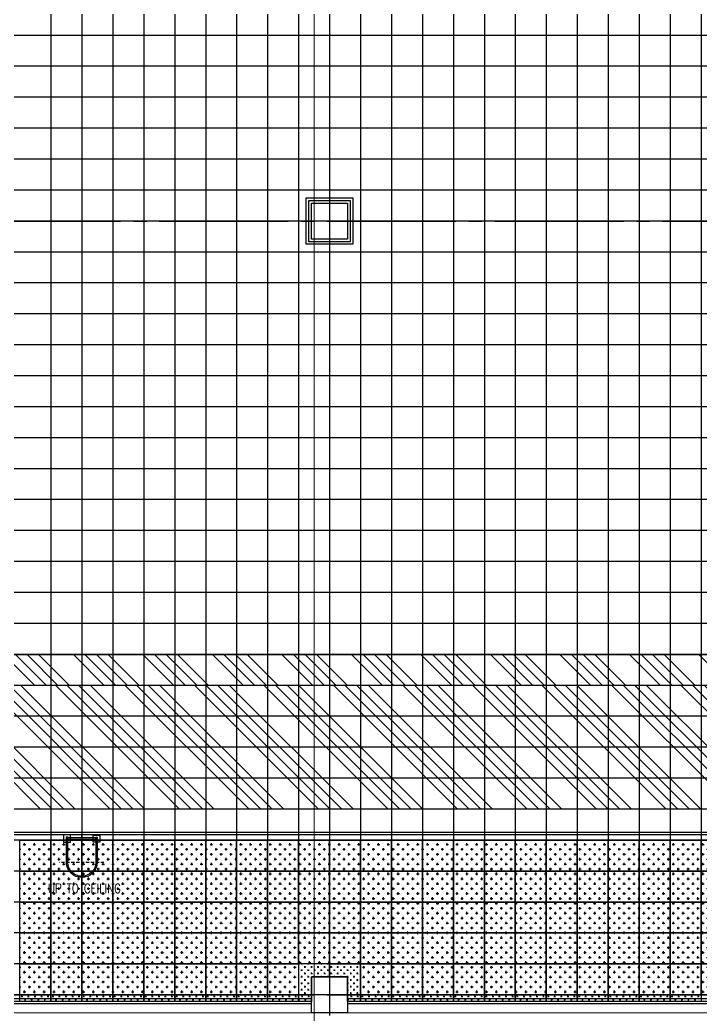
# Model space of a CAD drawing. Header units: millimetres. Extents: x -960 to 41501, y -1010 to 11880.
# Drawn here: x 8760 to 10080, y -39 to 1890 of the extents above; entities that cross this region are included whole.
import ezdxf
from ezdxf.enums import TextEntityAlignment as Align

# ---------------------------------------------------------------- set-up
doc = ezdxf.new("R2010")
doc.units = ezdxf.units.MM
doc.header["$LTSCALE"] = 100
doc.linetypes.add('188K-SM-03-F10-ARCH-PA-Y2257103$0$18P6-SM-03-C40-ARCH-PA-Y2211058$0$DASHED', pattern=[19.05, 12.7, -6.35])
doc.linetypes.add('X-S-FAB-L10$0$COL-CEN-LIN', pattern=[3.25, 2.5, -0.25, 0.25, -0.25])
for name, color, linetype in [('0-XREF', 7, 'Continuous'), ('188K-SM-03-F10-ARCH-PA-Y2257103$0$K-0-TXT-高度', 53, 'Continuous'), ('188K-SM-03-F10-ARCH-PA-Y2257103$0$K-P-LAD-420', 53, 'Continuous'), ('188K-SM-03-F10-ARCH-PA-Y2257103$0$K-P1S-4.2-單抗', 53, 'Continuous'), ('188K-SM-03-F10-ARCH-PA-Y2257103$0$K-岩棉 2hr 7.5-非抗', 53, 'Continuous'), ('188K-SM-03-F10-ARCH-RF-Y2257103$0$K-RF-0.55', 191, 'Continuous'), ('188K-SM-03-F10-ARCH-RF-Y2257103$0$K-RF-0.55-AREA', 6, 'Continuous'), ('188K-SM-03-F10-ARCH-RF-Y2257103$0$K-RF-動線-1500', 5, 'Continuous'), ('188K-SM-03-F10-ARCH-RF-Y2257103$0$K-RF-動線-1500-預降', 14, 'Continuous'), ('188K-SM-03-F10-ARCH-RF-Y2257103$0$K-格柵-不定尺', 80, 'Continuous'), ('188K-SM-03-F10-ARCH-RF-Y2257103$0$K-格柵-整', 30, 'Continuous'), ('X-S-FAB-L10$0$0-DIM-TXT', 8, 'Continuous'), ('X-S-FAB-L10$0$A-WALL-EX', 8, 'Continuous'), ('X-S-FAB-L10$0$BLOCK', 8, 'Continuous'), ('X-S-FAB-L10$0$CCL', 8, 'X-S-FAB-L10$0$COL-CEN-LIN'), ('X-S-FAB-L10$0$COL-S', 8, 'Continuous'), ('X-S-FAB-L10$0$S-FNDN', 8, 'Continuous')]:
    doc.layers.add(name, color=color, linetype=linetype)
doc.styles.add('188K-SM-03-F10-ARCH-PA-Y2257103$0$18P2-XFDP10$0$AA-TXT', font='simplex.shx', dxfattribs={"width": 0.8, "bigfont": 'chineset.shx'})
doc.styles.add('X-S-FAB-L10$0$CHINA', font='simplex.shx', dxfattribs={"width": 0.75, "bigfont": 'chineset.shx'})
doc.styles.add('X-S-FAB-L10$0$Standard', font='', dxfattribs={"width": 0.8})
doc.styles.add('X-S-FAB-L10$0$TG_NOTE_TEXT', font='simplex.shx', dxfattribs={"width": 0.75, "bigfont": 'chineset.shx'})
doc.styles.get('X-S-FAB-L10$0$Standard').set_extended_font_data('Microsoft JhengHei')
pattern_1 = [(0, (6720, -8950), (6.35, 6.35), [3.175, -9.525]), (90, (6721.5874, -8951.5875), (-6.35, 6.35), [3.175, -9.525])]

# ---------------------------------------------------------------- blocks, each defined once
blk = doc.blocks.new('X-S-FAB-L10$0$FAB2-L05')
at = {"layer": 'X-S-FAB-L10$0$CCL'}
for p, q in [((-16800, 11005), (-16800, 0)), ((-26880, 2220), (1210, 2220)), ((-26880, 720), (1210, 720))]:
    blk.add_line(p, q, dxfattribs=at)
at = {"layer": 'X-S-FAB-L10$0$COL-S'}
for points in [[(-16835, 2255), (-16765, 2255), (-16765, 2185), (-16835, 2185)], [(-16835, 755), (-16765, 755), (-16765, 685), (-16835, 685)]]:
    blk.add_lwpolyline(points, close=True, dxfattribs=at)
blk = doc.blocks.new('X-S-FAB-L10')
at = {"layer": 'X-S-FAB-L10$0$A-WALL-EX', "lineweight": 0, "flags": 128}
blk.add_lwpolyline([(12673.5, -35), (7705, -35)], dxfattribs=at)
at = {"layer": 'X-S-FAB-L10$0$COL-S'}
for p, q in [((9325, 1535), (9395, 1535)), ((9325, 1465), (9325, 1535)), ((9395, 1535), (9395, 1465)), ((9395, 1465), (9325, 1465)), ((9325, 35), (9395, 35)), ((9325, -35), (9325, 35)), ((9395, 35), (9395, -35)), ((9395, -35), (9325, -35))]:
    blk.add_line(p, q, dxfattribs=at)
at = {"layer": 'X-S-FAB-L10$0$S-FNDN', "lineweight": 0, "flags": 128}
for points in [[(11935, 9055), (4350, 9055), (4350, 7470), (9330, 7470), (9330, -55), (11935, -55), (11935, 4530), (11070, 4530), (11070, 5003), (11935, 5003)], [(4350, 7470), (1830, 7470), (1830, 1500), (1812.5, 1500), (1812.5, -55), (9330, -55), (9330, 7470)]]:
    blk.add_lwpolyline(points, close=True, dxfattribs=at)
at = {"layer": 'X-S-FAB-L10$0$BLOCK'}
blk.add_blockref('X-S-FAB-L10$0$FAB2-L05', (26160, -720), dxfattribs=at)
at = {"style": 'X-S-FAB-L10$0$TG_NOTE_TEXT', "width": 0.5, "flags": 1}
for p in [(7463.3, 9020), (18268.3, 8649), (11197.8, 4800.2), (16485.8, 4800.2), (25420.3, 2635), (13360, 320, 0), (7463.3, -33.3)]:
    blk.add_attdef('WH', text='', height=20, dxfattribs=at).set_placement(p, align=Align.BOTTOM_LEFT)
at = {"width": 0.5}
for style, p in [('X-S-FAB-L10$0$TG_NOTE_TEXT', (7585, 9020)), ('X-S-FAB-L10$0$TG_NOTE_TEXT', (18390, 8649)), ('X-S-FAB-L10$0$TG_NOTE_TEXT', (11117.5, 4813.5)), ('X-S-FAB-L10$0$TG_NOTE_TEXT', (16607.5, 4813.5)), ('X-S-FAB-L10$0$TG_NOTE_TEXT', (25350, 2635)), ('X-S-FAB-L10$0$Standard', (13129.4, 325, 0)), ('X-S-FAB-L10$0$TG_NOTE_TEXT', (7585, -20))]:
    blk.add_attdef('DESC', text='', height=10, dxfattribs=dict(at, style=style)).set_placement(p, align=Align.BOTTOM_LEFT)
for tag, style, p in [('TYPE', 'X-S-FAB-L10$0$TG_NOTE_TEXT', (7619.3, 9020)), ('NO', 'X-S-FAB-L10$0$TG_NOTE_TEXT', (7650.1, 9020)), ('TYPE', 'X-S-FAB-L10$0$TG_NOTE_TEXT', (18424.2, 8649)), ('NO', 'X-S-FAB-L10$0$TG_NOTE_TEXT', (18455, 8649)), ('NO', 'X-S-FAB-L10$0$TG_NOTE_TEXT', (11088.6, 4813.5)), ('TYPE', 'X-S-FAB-L10$0$TG_NOTE_TEXT', (11151.8, 4813.5)), ('TYPE', 'X-S-FAB-L10$0$TG_NOTE_TEXT', (16641.8, 4813.5)), ('NO', 'X-S-FAB-L10$0$TG_NOTE_TEXT', (16672.6, 4813.5)), ('NO', 'X-S-FAB-L10$0$TG_NOTE_TEXT', (25313, 2635)), ('TYPE', 'X-S-FAB-L10$0$TG_NOTE_TEXT', (25350, 2635)), ('NO', 'X-S-FAB-L10$0$Standard', (13100, 320, 0)), ('TYPE', 'X-S-FAB-L10$0$Standard', (13129.4, 320, 0)), ('TYPE', 'X-S-FAB-L10$0$TG_NOTE_TEXT', (7619.3, -20)), ('NO', 'X-S-FAB-L10$0$TG_NOTE_TEXT', (7650.1, -20))]:
    blk.add_attdef(tag, text='', height=10, dxfattribs=dict(at, style=style)).set_placement(p, align=Align.BOTTOM_RIGHT)
at = {"style": 'X-S-FAB-L10$0$TG_NOTE_TEXT', "width": 0.5, "flags": 1}
for rotation, p in [(180, (43, 7480)), (180, (943, 7480)), (90, (24310, 3717.8)), (270, (17080, 1711.7))]:
    blk.add_attdef('WH', text='', height=20, rotation=rotation, dxfattribs=at).set_placement(p, align=Align.BOTTOM_LEFT)
at = {"width": 0.5}
for rotation, style, p in [(180, 'X-S-FAB-L10$0$Standard', (317.6, 7480)), (180, 'X-S-FAB-L10$0$Standard', (1217.6, 7480)), (90, 'X-S-FAB-L10$0$TG_NOTE_TEXT', (24310, 3647.5)), (270, 'X-S-FAB-L10$0$TG_NOTE_TEXT', (17080, 1605))]:
    blk.add_attdef('DESC', text='', height=10, rotation=rotation, dxfattribs=dict(at, style=style)).set_placement(p, align=Align.BOTTOM_LEFT)
for tag, rotation, style, p in [('TYPE', 180, 'X-S-FAB-L10$0$Standard', (317.6, 7480)), ('NO', 180, 'X-S-FAB-L10$0$Standard', (347, 7480)), ('TYPE', 180, 'X-S-FAB-L10$0$Standard', (1217.6, 7480)), ('NO', 180, 'X-S-FAB-L10$0$Standard', (1247, 7480)), ('TYPE', 90, 'X-S-FAB-L10$0$TG_NOTE_TEXT', (24310, 3647.5)), ('NO', 90, 'X-S-FAB-L10$0$TG_NOTE_TEXT', (24310, 3610.5)), ('TYPE', 270, 'X-S-FAB-L10$0$TG_NOTE_TEXT', (17080, 1605)), ('NO', 270, 'X-S-FAB-L10$0$TG_NOTE_TEXT', (17080, 1573))]:
    blk.add_attdef(tag, text='', height=10, rotation=rotation, dxfattribs=dict(at, style=style)).set_placement(p, align=Align.BOTTOM_RIGHT)
at = {"layer": 'X-S-FAB-L10$0$0-DIM-TXT', "style": 'X-S-FAB-L10$0$CHINA', "width": 0.75}
for p in [(667.4, 7855.1, -2689.4), (22627.4, 6728.8), (25644.7, 6728.8), (24778.8, 5569.1), (1118.3, 4980), (417.8, 4594.6), (23874.8, 4355), (22927.4, 4330.1), (23749.9, 3901.4), (417.8, 3765.2), (1118.3, 3730), (417.8, 3115.8), (536.9, 2227.8), (16909, 1782.7), (888.4, 880.5), (16977.4, 750), (18878.8, 750), (25641.2, 553.2), (21364, 526.9)]:
    blk.add_attdef('HIG', text='', height=80, dxfattribs=at).set_placement(p, align=Align.MIDDLE_LEFT)
blk = doc.blocks.new('188K-SM-03-F10-ARCH-RF-Y2257103$0$格柵-60x60')
h = blk.add_hatch()
h.set_pattern_fill('CROSS', color=256, scale=1.5)
h.set_pattern_definition([(0, (-67309.572, -18158.226), (9.525, 9.525), [4.7625, -14.2875]), (90, (-67307.191, -18160.607), (-9.525, 9.525), [4.7625, -14.2875])])
h.paths.add_polyline_path([(0, 60), (60, 60), (60, 0), (0, 0)])
blk.add_lwpolyline([(0, 60), (60, 60), (60, 0), (0, 0)], close=True)
blk = doc.blocks.new('188K-SM-03-F10-ARCH-RF-Y2257103')
at = {"layer": '188K-SM-03-F10-ARCH-RF-Y2257103$0$K-RF-動線-1500'}
h = blk.add_hatch(dxfattribs=at)
h.set_pattern_fill('ANSI34', color=256, scale=5, angle=90)
h.paths.add_polyline_path([(1845, 600.1), (16750, 600), (16750, 360), (1845, 360)])
at = {"layer": '188K-SM-03-F10-ARCH-RF-Y2257103$0$K-RF-動線-1500-預降'}
h = blk.add_hatch(dxfattribs=at)
h.set_pattern_fill('ANSI34', color=256, scale=5, angle=90)
h.set_pattern_definition([(135, (-310, 0.09), (-67.3519, -67.3519), []), (135, (-310, 22.54), (-67.3519, -67.3519), []), (135, (-310, 44.99), (-67.3519, -67.3519), []), (135, (-310, 67.44), (-67.3519, -67.3519), [])])
h.paths.add_polyline_path([(1845, 660.1), (16440, 659.9), (16440, 599.9), (1845, 600.1)])
at = {"layer": '188K-SM-03-F10-ARCH-RF-Y2257103$0$K-格柵-不定尺'}
h = blk.add_hatch(dxfattribs=at)
h.set_pattern_fill('CROSS', color=256)
h.set_pattern_definition(pattern_1)
edge = h.paths.add_edge_path()
edge.add_line((9300, 0), (9325, 0))
edge.add_line((9325, 0), (9325, 35))
edge.add_line((9325, 35), (9360, 35))
edge.add_line((9360, 35), (9360, 60))
edge.add_line((9360, 60), (9300, 60))
edge.add_line((9300, 60), (9300, 0))
h = blk.add_hatch(dxfattribs=at)
h.set_pattern_fill('CROSS', color=256)
h.set_pattern_definition(pattern_1)
edge = h.paths.add_edge_path()
edge.add_line((9420, 0), (9395, 0))
edge.add_line((9395, 0), (9395, 35))
edge.add_line((9395, 35), (9360, 35))
edge.add_line((9360, 35), (9360, 60))
edge.add_line((9360, 60), (9420, 60))
edge.add_line((9420, 60), (9420, 0))
h = blk.add_hatch(dxfattribs=at)
h.set_pattern_fill('CROSS', color=256)
h.set_pattern_definition([(0, (6635.0004, -8949.99), (6.35, 6.35), [3.175, -9.525]), (90, (6636.588, -8951.5775), (-6.35, 6.35), [3.175, -9.525])])
h.paths.add_polyline_path([(8760, 0), (8820, 0), (8820, -12.5), (8760, -12.5)])
h = blk.add_hatch(dxfattribs=at)
h.set_pattern_fill('CROSS', color=256)
h.set_pattern_definition([(0, (6695.0006, -8949.99), (6.35, 6.35), [3.175, -9.525]), (90, (6696.588, -8951.5775), (-6.35, 6.35), [3.175, -9.525])])
h.paths.add_polyline_path([(8820, 0), (8880, 0), (8880, -12.5), (8820, -12.5)])
h = blk.add_hatch(dxfattribs=at)
h.set_pattern_fill('CROSS', color=256)
h.set_pattern_definition([(0, (6755.001, -8949.99), (6.35, 6.35), [3.175, -9.525]), (90, (6756.588, -8951.5775), (-6.35, 6.35), [3.175, -9.525])])
h.paths.add_polyline_path([(8880, 0), (8940, 0), (8940, -12.5), (8880, -12.5)])
h = blk.add_hatch(dxfattribs=at)
h.set_pattern_fill('CROSS', color=256)
h.set_pattern_definition([(0, (6815.001, -8949.99), (6.35, 6.35), [3.175, -9.525]), (90, (6816.5884, -8951.5775), (-6.35, 6.35), [3.175, -9.525])])
h.paths.add_polyline_path([(8940, 0), (9000, 0), (9000, -12.5), (8940, -12.5)])
h = blk.add_hatch(dxfattribs=at)
h.set_pattern_fill('CROSS', color=256)
h.set_pattern_definition([(0, (6875.001, -8949.99), (6.35, 6.35), [3.175, -9.525]), (90, (6876.5885, -8951.5775), (-6.35, 6.35), [3.175, -9.525])])
h.paths.add_polyline_path([(9000, 0), (9060, 0), (9060, -12.5), (9000, -12.5)])
h = blk.add_hatch(dxfattribs=at)
h.set_pattern_fill('CROSS', color=256)
h.set_pattern_definition([(0, (6935, -8949.99), (6.35, 6.35), [3.175, -9.525]), (90, (6936.5876, -8951.5775), (-6.35, 6.35), [3.175, -9.525])])
h.paths.add_polyline_path([(9060, 0), (9120, 0), (9120, -12.5), (9060, -12.5)])
h = blk.add_hatch(dxfattribs=at)
h.set_pattern_fill('CROSS', color=256)
h.set_pattern_definition([(0, (6995, -8949.99), (6.35, 6.35), [3.175, -9.525]), (90, (6996.588, -8951.5775), (-6.35, 6.35), [3.175, -9.525])])
h.paths.add_polyline_path([(9120, 0), (9180, 0), (9180, -12.5), (9120, -12.5)])
h = blk.add_hatch(dxfattribs=at)
h.set_pattern_fill('CROSS', color=256)
h.set_pattern_definition([(0, (7055.0004, -8949.99), (6.35, 6.35), [3.175, -9.525]), (90, (7056.588, -8951.5775), (-6.35, 6.35), [3.175, -9.525])])
h.paths.add_polyline_path([(9180, 0), (9240, 0), (9240, -12.5), (9180, -12.5)])
h = blk.add_hatch(dxfattribs=at)
h.set_pattern_fill('CROSS', color=256)
h.set_pattern_definition([(0, (7115.0006, -8949.99), (6.35, 6.35), [3.175, -9.525]), (90, (7116.588, -8951.5775), (-6.35, 6.35), [3.175, -9.525])])
h.paths.add_polyline_path([(9240, 0), (9300, 0), (9300, -12.5), (9240, -12.5)])
h = blk.add_hatch(dxfattribs=at)
h.set_pattern_fill('CROSS', color=256)
h.set_pattern_definition([(0, (7295, -8949.99), (6.35, 6.35), [3.175, -9.525]), (90, (7296.5874, -8951.5775), (-6.35, 6.35), [3.175, -9.525])])
h.paths.add_polyline_path([(9420, 0), (9480, 0), (9480, -12.5), (9420, -12.5)])
h = blk.add_hatch(dxfattribs=at)
h.set_pattern_fill('CROSS', color=256)
h.set_pattern_definition([(0, (7355, -8949.99), (6.35, 6.35), [3.175, -9.525]), (90, (7356.5875, -8951.5775), (-6.35, 6.35), [3.175, -9.525])])
h.paths.add_polyline_path([(9480, 0), (9540, 0), (9540, -12.5), (9480, -12.5)])
h = blk.add_hatch(dxfattribs=at)
h.set_pattern_fill('CROSS', color=256)
h.set_pattern_definition([(0, (7415, -8949.99), (6.35, 6.35), [3.175, -9.525]), (90, (7416.5876, -8951.5775), (-6.35, 6.35), [3.175, -9.525])])
h.paths.add_polyline_path([(9540, 0), (9600, 0), (9600, -12.5), (9540, -12.5)])
h = blk.add_hatch(dxfattribs=at)
h.set_pattern_fill('CROSS', color=256)
h.set_pattern_definition([(0, (7475, -8949.99), (6.35, 6.35), [3.175, -9.525]), (90, (7476.588, -8951.5775), (-6.35, 6.35), [3.175, -9.525])])
h.paths.add_polyline_path([(9600, 0), (9660, 0), (9660, -12.5), (9600, -12.5)])
h = blk.add_hatch(dxfattribs=at)
h.set_pattern_fill('CROSS', color=256)
h.set_pattern_definition([(0, (7535.0004, -8949.99), (6.35, 6.35), [3.175, -9.525]), (90, (7536.588, -8951.5775), (-6.35, 6.35), [3.175, -9.525])])
h.paths.add_polyline_path([(9660, 0), (9720, 0), (9720, -12.5), (9660, -12.5)])
h = blk.add_hatch(dxfattribs=at)
h.set_pattern_fill('CROSS', color=256)
h.set_pattern_definition([(0, (7595.0006, -8949.99), (6.35, 6.35), [3.175, -9.525]), (90, (7596.588, -8951.5775), (-6.35, 6.35), [3.175, -9.525])])
h.paths.add_polyline_path([(9720, 0), (9780, 0), (9780, -12.5), (9720, -12.5)])
h = blk.add_hatch(dxfattribs=at)
h.set_pattern_fill('CROSS', color=256)
h.set_pattern_definition([(0, (7655.001, -8949.99), (6.35, 6.35), [3.175, -9.525]), (90, (7656.588, -8951.5775), (-6.35, 6.35), [3.175, -9.525])])
h.paths.add_polyline_path([(9780, 0), (9840, 0), (9840, -12.5), (9780, -12.5)])
h = blk.add_hatch(dxfattribs=at)
h.set_pattern_fill('CROSS', color=256)
h.set_pattern_definition([(0, (7715.001, -8949.99), (6.35, 6.35), [3.175, -9.525]), (90, (7716.5884, -8951.5775), (-6.35, 6.35), [3.175, -9.525])])
h.paths.add_polyline_path([(9840, 0), (9900, 0), (9900, -12.5), (9840, -12.5)])
h = blk.add_hatch(dxfattribs=at)
h.set_pattern_fill('CROSS', color=256)
h.set_pattern_definition([(0, (7775, -8949.99), (6.35, 6.35), [3.175, -9.525]), (90, (7776.5875, -8951.5775), (-6.35, 6.35), [3.175, -9.525])])
h.paths.add_polyline_path([(9900, 0), (9960, 0), (9960, -12.5), (9900, -12.5)])
h = blk.add_hatch(dxfattribs=at)
h.set_pattern_fill('CROSS', color=256)
h.set_pattern_definition([(0, (7835, -8949.99), (6.35, 6.35), [3.175, -9.525]), (90, (7836.5876, -8951.5775), (-6.35, 6.35), [3.175, -9.525])])
h.paths.add_polyline_path([(9960, 0), (10020, 0), (10020, -12.5), (9960, -12.5)])
h = blk.add_hatch(dxfattribs=at)
h.set_pattern_fill('CROSS', color=256)
h.set_pattern_definition([(0, (7895, -8949.99), (6.35, 6.35), [3.175, -9.525]), (90, (7896.588, -8951.5775), (-6.35, 6.35), [3.175, -9.525])])
h.paths.add_polyline_path([(10020, 0), (10080, 0), (10080, -12.5), (10020, -12.5)])
h = blk.add_hatch(dxfattribs=at)
h.set_pattern_fill('CROSS', color=256)
h.set_pattern_definition([(0, (7140, -8950), (6.35, 6.35), [3.175, -9.525]), (90, (7141.5875, -8951.5875), (-6.35, 6.35), [3.175, -9.525])])
h.paths.add_polyline_path([(9300, 0), (9325, 0), (9325, -12.5), (9300, -12.5)])
h = blk.add_hatch(dxfattribs=at)
h.set_pattern_fill('CROSS', color=256)
h.set_pattern_definition([(0, (7235, -8950), (6.35, 6.35), [3.175, -9.525]), (90, (7236.5874, -8951.5875), (-6.35, 6.35), [3.175, -9.525])])
h.paths.add_polyline_path([(9395, 0), (9420, 0), (9420, -12.5), (9395, -12.5)])
at = {"layer": '188K-SM-03-F10-ARCH-RF-Y2257103$0$K-RF-0.55'}
for p, q in [((8820, 9012.5), (8820, -12.5)), ((8880, 9012.5), (8880, -12.5)), ((8940, 9012.5), (8940, -12.5)), ((9000, 9012.5), (9000, -12.5)), ((9060, 9012.5), (9060, -12.5)), ((9120, 9012.5), (9120, -12.5)), ((9180, 9012.5), (9180, -12.5)), ((9240, 9012.5), (9240, -12.5)), ((9300, 9012.5), (9300, -12.5)), ((9420, 9012.5), (9420, -12.5)), ((9480, 9012.5), (9480, -12.5)), ((9540, 9012.5), (9540, -12.5)), ((9600, 9012.5), (9600, -12.5)), ((9660, 9012.5), (9660, -12.5)), ((9720, 9012.5), (9720, -12.5)), ((9780, 9012.5), (9780, -12.5)), ((9840, 9012.5), (9840, -12.5)), ((9900, 9012.5), (9900, -12.5)), ((9960, 9012.5), (9960, -12.5)), ((10020, 9012.5), (10020, -12.5)), ((10080, 9012.5), (10080, -12.5)), ((9360, 8965), (9360, 35)), ((16750, 1860), (1845, 1860)), ((16750, 1800), (1845, 1800)), ((16750, 1740), (1845, 1740)), ((16750, 1680), (1845, 1680)), ((16750, 1620), (1845, 1620)), ((16750, 1560), (1845, 1560)), ((16750, 1500), (1845, 1500)), ((16750, 1440), (1845, 1440)), ((16750, 1380), (1845, 1380)), ((16750, 1320), (1845, 1320)), ((16750, 1260), (1845, 1260)), ((16750, 1200), (1845, 1200)), ((16750, 1140), (1845, 1140)), ((16750, 1080), (1845, 1080)), ((16750, 1020), (1845, 1020)), ((16750, 960), (1845, 960)), ((16750, 900), (1845, 900)), ((16750, 840), (1845, 840)), ((16750, 780), (1845, 780)), ((16750, 720), (1845, 720)), ((16750, 660), (1845, 660)), ((16750, 600), (1845, 600)), ((16750, 540), (1845, 540)), ((16750, 480), (1845, 480)), ((16750, 420), (1845, 420)), ((16750, 360), (1845, 360)), ((12960, 300), (1845, 300)), ((12960, 240), (1845, 240)), ((12960, 180), (1845, 180)), ((12960, 120), (1845, 120)), ((12960, 60), (1845, 60)), ((16750, 0), (1845, 0))]:
    blk.add_line(p, q, dxfattribs=at)
at = {"layer": '188K-SM-03-F10-ARCH-RF-Y2257103$0$K-RF-0.55-AREA', "elevation": 0}
blk.add_lwpolyline([(10165, -12.5), (9395, -12.5), (9395, 35), (9325, 35), (9325, -12.5), (8555, -12.5), (8555, 35), (8485, 35), (8485, -12.5), (7715, -12.5), (7715, 35), (7645, 35), (7645, -35), (6875, -35)], dxfattribs=at)
at = {"layer": '188K-SM-03-F10-ARCH-RF-Y2257103$0$K-RF-0.55-AREA'}
blk.add_lwpolyline([(9325, 1535), (9395, 1535), (9395, 1465), (9325, 1465)], close=True, dxfattribs=at)
at = {"layer": '188K-SM-03-F10-ARCH-RF-Y2257103$0$K-RF-動線-1500'}
blk.add_lwpolyline([(1845, 600.1), (16750, 600), (16750, 360), (1845, 360)], close=True, dxfattribs=at)
at = {"layer": '188K-SM-03-F10-ARCH-RF-Y2257103$0$K-RF-動線-1500-預降'}
blk.add_lwpolyline([(1845, 660.1), (16440, 659.9), (16440, 599.9), (1845, 600.1)], close=True, dxfattribs=at)
at = {"layer": '188K-SM-03-F10-ARCH-RF-Y2257103$0$K-格柵-不定尺'}
for points in [[(9300, 0), (9325, 0), (9325, 35), (9360, 35), (9360, 60), (9300, 60), (9300, 0)], [(9420, 0), (9395, 0), (9395, 35), (9360, 35), (9360, 60), (9420, 60), (9420, 0)]]:
    blk.add_lwpolyline(points, dxfattribs=at)
for points in [[(8760, 0), (8820, 0), (8820, -12.5), (8760, -12.5)], [(8820, 0), (8880, 0), (8880, -12.5), (8820, -12.5)], [(8880, 0), (8940, 0), (8940, -12.5), (8880, -12.5)], [(8940, 0), (9000, 0), (9000, -12.5), (8940, -12.5)], [(9000, 0), (9060, 0), (9060, -12.5), (9000, -12.5)], [(9060, 0), (9120, 0), (9120, -12.5), (9060, -12.5)], [(9120, 0), (9180, 0), (9180, -12.5), (9120, -12.5)], [(9180, 0), (9240, 0), (9240, -12.5), (9180, -12.5)], [(9240, 0), (9300, 0), (9300, -12.5), (9240, -12.5)], [(9420, 0), (9480, 0), (9480, -12.5), (9420, -12.5)], [(9480, 0), (9540, 0), (9540, -12.5), (9480, -12.5)], [(9540, 0), (9600, 0), (9600, -12.5), (9540, -12.5)], [(9600, 0), (9660, 0), (9660, -12.5), (9600, -12.5)], [(9660, 0), (9720, 0), (9720, -12.5), (9660, -12.5)], [(9720, 0), (9780, 0), (9780, -12.5), (9720, -12.5)], [(9780, 0), (9840, 0), (9840, -12.5), (9780, -12.5)], [(9840, 0), (9900, 0), (9900, -12.5), (9840, -12.5)], [(9900, 0), (9960, 0), (9960, -12.5), (9900, -12.5)], [(9960, 0), (10020, 0), (10020, -12.5), (9960, -12.5)], [(10020, 0), (10080, 0), (10080, -12.5), (10020, -12.5)], [(9300, 0), (9325, 0), (9325, -12.5), (9300, -12.5)], [(9395, 0), (9420, 0), (9420, -12.5), (9395, -12.5)]]:
    blk.add_lwpolyline(points, close=True, dxfattribs=at)
at = {"layer": '188K-SM-03-F10-ARCH-RF-Y2257103$0$K-格柵-整'}
for p in [(8760, 240), (8820, 240), (8880, 240), (8940, 240), (9000, 240), (9060, 240), (9120, 240), (9180, 240), (9240, 240), (9300, 240), (9360, 240), (9420, 240), (9480, 240), (9540, 240), (9600, 240), (9660, 240), (9720, 240), (9780, 240), (9840, 240), (9900, 240), (9960, 240), (10020, 240), (10080, 240), (8760, 180), (8820, 180), (8880, 180), (8940, 180), (9000, 180), (9060, 180), (9120, 180), (9180, 180), (9240, 180), (9300, 180), (9360, 180), (9420, 180), (9480, 180), (9540, 180), (9600, 180), (9660, 180), (9720, 180), (9780, 180), (9840, 180), (9900, 180), (9960, 180), (10020, 180), (10080, 180), (8760, 120), (8820, 120), (8880, 120), (8940, 120), (9000, 120), (9060, 120), (9120, 120), (9180, 120), (9240, 120), (9300, 120), (9360, 120), (9420, 120), (9480, 120), (9540, 120), (9600, 120), (9660, 120), (9720, 120), (9780, 120), (9840, 120), (9900, 120), (9960, 120), (10020, 120), (10080, 120), (8760, 60), (8820, 60), (8880, 60), (8940, 60), (9000, 60), (9060, 60), (9120, 60), (9180, 60), (9240, 60), (9300, 60), (9360, 60), (9420, 60), (9480, 60), (9540, 60), (9600, 60), (9660, 60), (9720, 60), (9780, 60), (9840, 60), (9900, 60), (9960, 60), (10020, 60), (10080, 60), (8760, 0), (8820, 0), (8880, 0), (8940, 0), (9000, 0), (9060, 0), (9120, 0), (9180, 0), (9240, 0), (9420, 0), (9480, 0), (9540, 0), (9600, 0), (9660, 0), (9720, 0), (9780, 0), (9840, 0), (9900, 0), (9960, 0), (10020, 0), (10080, 0)]:
    blk.add_blockref('188K-SM-03-F10-ARCH-RF-Y2257103$0$格柵-60x60', p, dxfattribs=at)
blk = doc.blocks.new('188K-SM-03-F10-ARCH-PA-Y2257103$0$LAD-1')
at = {"linetype": '188K-SM-03-F10-ARCH-PA-Y2257103$0$18P6-SM-03-C40-ARCH-PA-Y2211058$0$DASHED', "ltscale": 0.005}
for points in [[(-77.4, -42.9), (-77.4, 43.5)], [(-106.5, 0), (-23.9, 0)]]:
    blk.add_lwpolyline(points, dxfattribs=at)
for points in [[(-33.8, -29.7), (-77.4, -29.7, -0.976777), (-77.4, 29.8), (-33.8, 29.8)], [(-33.8, -27.2), (-77.4, -27.2, -0.974646), (-77.4, 27.3), (-33.8, 27.3)]]:
    blk.add_lwpolyline(points, format="xyb")
for points in [[(-23.8, 22.2), (-23.8, 35.2), (-37.8, 35.2), (-37.8, 22.2)], [(-27.8, 27), (-27.8, 30), (-33.8, 30), (-33.8, 27)], [(-28.9, 27), (-28.9, -27), (-32.7, -27), (-32.7, 27)], [(-23.9, -21.8), (-23.9, -34.8), (-37.9, -34.8), (-37.9, -21.8)], [(-27.8, -27), (-27.8, -30), (-33.8, -30), (-33.8, -27)]]:
    blk.add_lwpolyline(points, close=True)
for centre in [(-93.7, 23.2), (-64.6, 28.5), (-105.2, 0), (-93.7, -22.5), (-64.6, -28.5)]:
    blk.add_circle(centre, 0.5)
blk = doc.blocks.new('188K-SM-03-F10-ARCH-PA-Y2257103')
at = {"layer": '188K-SM-03-F10-ARCH-PA-Y2257103$0$K-P1S-4.2-單抗'}
for p, q in [((13115, 315, 0), (7525, 315, 0)), ((13115, 310, 0), (7525, 310, 0))]:
    blk.add_line(p, q, dxfattribs=at)
for points in [[(9315, 1545), (9405, 1545), (9405, 1455), (9315, 1455)], [(9320, 1540), (9400, 1540), (9400, 1460), (9320, 1460)]]:
    blk.add_lwpolyline(points, close=True, dxfattribs=at)
at = {"layer": '188K-SM-03-F10-ARCH-PA-Y2257103$0$K-岩棉 2hr 7.5-非抗'}
for p, q in [((9325, -7.5, 0), (8555, -7.5, 0)), ((9325, -17.5), (8555, -17.5, 0)), ((10165, -7.5, 0), (9395, -7.5, 0)), ((10165, -17.5), (9395, -17.5, 0))]:
    blk.add_line(p, q, dxfattribs=at)
at = {"layer": '188K-SM-03-F10-ARCH-PA-Y2257103$0$K-P-LAD-420', "rotation": 90.07229666140849}
blk.add_blockref('188K-SM-03-F10-ARCH-PA-Y2257103$0$LAD-1', (8879.9, 333.8, 0), dxfattribs=at)
at = {"layer": '188K-SM-03-F10-ARCH-PA-Y2257103$0$K-0-TXT-高度', "style": '188K-SM-03-F10-ARCH-PA-Y2257103$0$18P2-XFDP10$0$AA-TXT', "width": 0.8}
blk.add_text('UP TO CEILING', height=18, rotation=360, dxfattribs=at).set_placement((8885, 206.5, 0), align=Align.MIDDLE)

msp = doc.modelspace()

# ---------------------------------------------------------------- block references
for name in ['X-S-FAB-L10', '188K-SM-03-F10-ARCH-RF-Y2257103']:
    msp.add_blockref(name, (0, 0))
at = {"layer": '0-XREF'}
msp.add_blockref('188K-SM-03-F10-ARCH-PA-Y2257103', (0, 0), dxfattribs=at)

doc.saveas('drawing.dxf')
